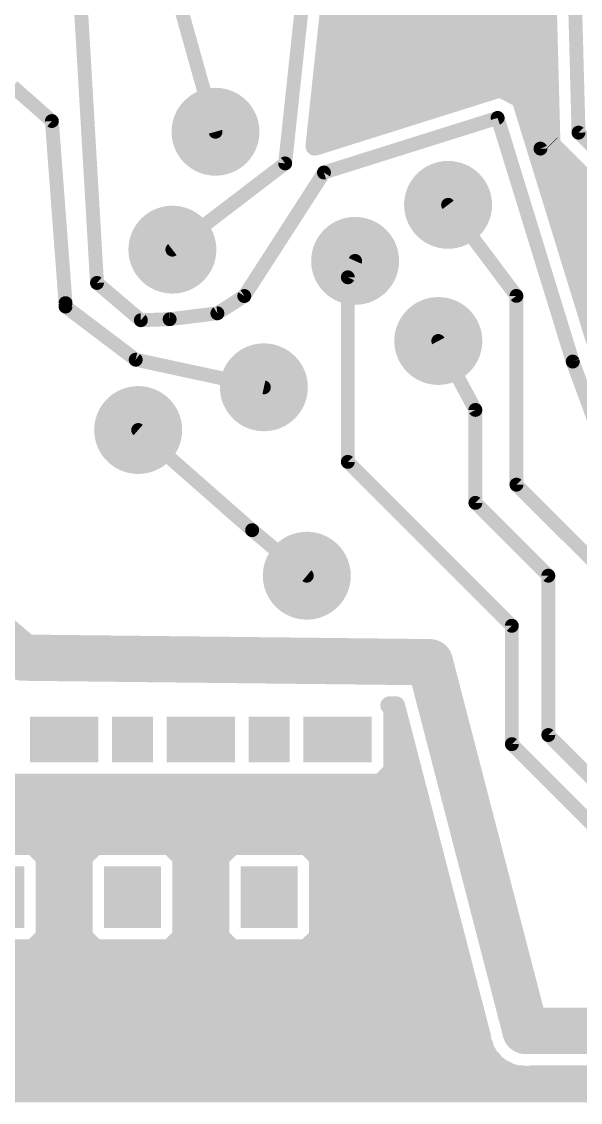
# Model space of a CAD drawing. Extents: x -40.6 to 40.6, y -25.6 to 25.6.
# Drawn here: x -20.96 to -8.7, y -25.57 to -1.83 of the extents above; entities that cross this region are included whole.
import ezdxf

# ---------------------------------------------------------------- set-up
doc = ezdxf.new("R2010")
doc.units = 0
doc.layers.add('1', color=22, linetype='CONTINUOUS')
doc.layers.add('18', color=82, linetype='CONTINUOUS')

# ---------------------------------------------------------------- blocks, each defined once
blk = doc.blocks.new('RECT')
blk.add_solid([(-0.5, -0.5), (0.5, -0.5), (-0.5, 0.5), (0.5, 0.5)])
blk = doc.blocks.new('ROUNDV')
at = {"const_width": 0.5}
blk.add_lwpolyline([(0, -0.25, 1), (0, 0.25, 1), (0, -0.25)], format="xyb", dxfattribs=at)

msp = doc.modelspace()

# ---------------------------------------------------------------- linework, layer by layer
at = {"layer": '1'}
for points, const_width in [([(-8.7376, -4.2672), (-9.0376, 7.0946)], 0.3048), ([(-15.1748, -4.9434), (-14.3716, 2.5972)], 0.3048), ([(-9.5254, 2.6264), (-9.3432, -4.2752)], 0.4064), ([(-14.5258, -4.5676), (-13.847, 1.805)], 0.4064), ([(-19.7564, 0.1762), (-19.304, -7.5692)], 0.3048), ([(-9.5504, -0.127), (-9.5726, -4.6182)], 0.3048), ([(-16.7038, -4.2482), (-17.78, -0.4064)], 0.3048), ([(-14.2124, -1.6256), (-9.4132, -1.6256)], 0.4064), ([(-14.2557, -2.032), (-9.4024, -2.032)], 0.4064), ([(-14.299, -2.4384), (-9.3917, -2.4384)], 0.4064), ([(-14.3422, -2.8448), (-9.381, -2.8448)], 0.4064), ([(-14.3855, -3.2512), (-9.3702, -3.2512)], 0.4064), ([(-20.2946, -4.0132), (-21.1534, -3.2544)], 0.3048), ([(-10.9314, -3.4406), (-14.4793, -4.5576)], 0.4064), ([(-10.9303, -3.4386), (-10.9314, -3.4406)], 0.4064), ([(-10.6924, -3.3654), (-10.9303, -3.4386)], 0.4064), ([(-10.455, -3.2906), (-10.6924, -3.3654)], 0.4064), ([(-10.453, -3.2917), (-10.455, -3.2906)], 0.4064), ([(-10.4508, -3.291), (-10.453, -3.2917)], 0.4064), ([(-10.2308, -3.4074), (-10.4508, -3.291)], 0.4064), ([(-10.0101, -3.5225), (-10.2308, -3.4074)], 0.4064), ([(-10.0094, -3.5246), (-10.0101, -3.5225)], 0.4064), ([(-10.0074, -3.5257), (-10.0094, -3.5246)], 0.4064), ([(-9.9342, -3.7635), (-10.0074, -3.5257)], 0.4064), ([(-14.4288, -3.6576), (-11.6206, -3.6576)], 0.4064), ([(-9.9668, -3.6576), (-9.3595, -3.6576)], 0.4064), ([(-9.8594, -4.001), (-9.9342, -3.7635)], 0.4064), ([(-14.324, -5.1436), (-10.5124, -3.9436)], 0.3048), ([(-10.5124, -3.9436), (-8.8646, -9.2964)], 0.3048), ([(-9.8605, -4.003), (-9.8594, -4.001)], 0.4064), ([(-20.2946, -4.0132), (-19.9946, -8.0122)], 0.3048), ([(-14.4721, -4.064), (-12.9115, -4.064)], 0.4064), ([(-8.2904, -9.1032), (-9.8605, -4.003)], 0.4064), ([(-9.8417, -4.064), (-9.3488, -4.064)], 0.4064), ([(-14.5154, -4.4704), (-14.2024, -4.4704)], 0.4064), ([(-9.7166, -4.4704), (-9.3432, -4.4704)], 0.4064), ([(-9.3432, -4.2752), (-9.3432, -4.518)], 0.4064), ([(-6.6294, -6.3754), (-8.7376, -4.2672)], 0.3048), ([(-14.4793, -4.5576), (-14.5258, -4.5676)], 0.4064), ([(-7.0866, -10.5156), (-9.5726, -4.6182)], 0.3048), ([(-9.3432, -4.518), (-9.3366, -4.5246)], 0.4064), ([(-9.3366, -4.5246), (-9.3364, -4.5339)], 0.4064), ([(-9.3364, -4.5339), (-9.1602, -4.7011)], 0.4064), ([(-9.1602, -4.7011), (-6.8802, -6.981)], 0.4064), ([(-9.5915, -4.8768), (-8.9844, -4.8768)], 0.4064), ([(-17.6498, -6.8374), (-15.1748, -4.9434)], 0.3048), ([(-16.0718, -7.8566), (-14.324, -5.1436)], 0.3048), ([(-9.4664, -5.2832), (-8.578, -5.2832)], 0.4064), ([(-9.3413, -5.6896), (-8.1716, -5.6896)], 0.4064), ([(-10.1, -7.8532), (-11.5998, -5.8534)], 0.3048), ([(-9.2162, -6.096), (-7.7652, -6.096)], 0.4064), ([(-9.0911, -6.5024), (-7.3588, -6.5024)], 0.4064), ([(-8.966, -6.9088), (-6.9524, -6.9088)], 0.4064), ([(-13.8, -7.4454), (-13.6398, -7.0852)], 0.3048), ([(-8.8408, -7.3152), (-6.4961, -7.3152)], 0.4064), ([(-13.8, -11.5), (-13.8, -7.4454)], 0.3048), ([(-19.304, -7.5692), (-18.342, -8.3884)], 0.3048), ([(-8.7157, -7.7216), (-6.6932, -7.7216)], 0.4064), ([(-16.6624, -8.236), (-16.0718, -7.8566)], 0.3048), ([(-10.1, -12), (-10.1, -7.8532)], 0.3048), ([(-19.9946, -8.0122), (-19.9946, -8.0884)], 0.3048), ([(-19.9946, -8.0884), (-18.4548, -9.2552)], 0.3048), ([(-8.5906, -8.128), (-6.6932, -8.128)], 0.4064), ([(-18.342, -8.3884), (-17.7102, -8.3662)], 0.3048), ([(-17.7102, -8.3662), (-16.6624, -8.236)], 0.3048), ([(-11, -10.3584), (-11.8142, -8.8442)], 0.3048), ([(-18.4548, -9.2552), (-15.6418, -9.8616)], 0.3048), ([(-7.62, -12.7), (-8.8646, -9.2964)], 0.3048), ([(-11, -12.4), (-11, -10.3584)], 0.3048), ([(-15.9, -13), (-18.4, -10.8)], 0.3048), ([(-10.2, -15.1), (-13.8, -11.5)], 0.3048), ([(-8.3, -13.8), (-10.1, -12)], 0.3048), ([(-9.4, -14), (-11, -12.4)], 0.3048), ([(-14.7, -14), (-15.9, -13)], 0.3048), ([(-20.928, -15.8), (-22.5458, -14.4178)], 1.016), ([(-9.4, -17.5), (-9.4, -14)], 0.3048), ([(-10.2, -17.7), (-10.2, -15.1)], 0.3048), ([(-12, -15.9), (-20.928, -15.8)], 1.016), ([(-9.9, -24), (-12, -15.9)], 1.016), ([(-12.821, -16.9123), (-12.8819, -16.8514)], 0.4064), ([(-12.8819, -16.8514), (-12.7459, -16.8529)], 0.4064), ([(-12.821, -18.2877), (-12.821, -16.9123)], 0.4064), ([(-12.7459, -16.8529), (-10.8612, -24.1226)], 0.4064), ([(-12.821, -17.0688), (-12.69, -17.0688)], 0.4064), ([(-12.821, -17.4752), (-12.5846, -17.4752)], 0.4064), ([(-5.9, -22), (-10.2, -17.7)], 0.3048), ([(-5.4, -21.5), (-9.4, -17.5)], 0.3048), ([(-12.821, -17.8816), (-12.4792, -17.8816)], 0.4064), ([(-13.0865, -18.5532), (-12.821, -18.2877)], 0.4064), ([(-12.8213, -18.288), (-12.3739, -18.288)], 0.4064), ([(-33.5066, -18.6944), (-12.2685, -18.6944)], 0.4064), ([(-22.1619, -18.5532), (-13.0865, -18.5532)], 0.4064), ([(-33.5066, -19.1008), (-12.1631, -19.1008)], 0.4064), ([(-28.9237, -19.5072), (-12.0578, -19.5072)], 0.4064), ([(-28.5863, -19.9136), (-11.9524, -19.9136)], 0.4064), ([(-20.7115, -19.9318), (-22.3369, -19.9318)], 0.4064), ([(-20.446, -20.1973), (-20.7115, -19.9318)], 0.4064), ([(-19.3369, -19.9318), (-19.6024, -20.1973)], 0.4064), ([(-17.7115, -19.9318), (-19.3369, -19.9318)], 0.4064), ([(-17.446, -20.1973), (-17.7115, -19.9318)], 0.4064), ([(-16.3369, -19.9318), (-16.6024, -20.1973)], 0.4064), ([(-14.7115, -19.9318), (-16.3369, -19.9318)], 0.4064), ([(-14.446, -20.1973), (-14.7115, -19.9318)], 0.4064), ([(-20.446, -21.9227), (-20.446, -20.1973)], 0.4064), ([(-20.446, -20.32), (-19.6024, -20.32)], 0.4064), ([(-19.6024, -20.1973), (-19.6024, -21.9227)], 0.4064), ([(-17.446, -21.9227), (-17.446, -20.1973)], 0.4064), ([(-17.446, -20.32), (-16.6024, -20.32)], 0.4064), ([(-16.6024, -20.1973), (-16.6024, -21.9227)], 0.4064), ([(-14.446, -21.9227), (-14.446, -20.1973)], 0.4064), ([(-14.446, -20.32), (-11.8471, -20.32)], 0.4064), ([(-20.446, -20.7264), (-19.6024, -20.7264)], 0.4064), ([(-17.446, -20.7264), (-16.6024, -20.7264)], 0.4064), ([(-14.446, -20.7264), (-11.7417, -20.7264)], 0.4064), ([(-20.446, -21.1328), (-19.6024, -21.1328)], 0.4064), ([(-17.446, -21.1328), (-16.6024, -21.1328)], 0.4064), ([(-14.446, -21.1328), (-11.6363, -21.1328)], 0.4064), ([(-20.446, -21.5392), (-19.6024, -21.5392)], 0.4064), ([(-17.446, -21.5392), (-16.6024, -21.5392)], 0.4064), ([(-14.446, -21.5392), (-11.531, -21.5392)], 0.4064), ([(-20.7115, -22.1882), (-20.446, -21.9227)], 0.4064), ([(-20.4689, -21.9456), (-19.5795, -21.9456)], 0.4064), ([(-19.6024, -21.9227), (-19.3369, -22.1882)], 0.4064), ([(-17.7115, -22.1882), (-17.446, -21.9227)], 0.4064), ([(-17.4689, -21.9456), (-16.5795, -21.9456)], 0.4064), ([(-16.6024, -21.9227), (-16.3369, -22.1882)], 0.4064), ([(-14.7115, -22.1882), (-14.446, -21.9227)], 0.4064), ([(-14.4689, -21.9456), (-11.4256, -21.9456)], 0.4064), ([(-22.3369, -22.1882), (-20.7115, -22.1882)], 0.4064), ([(-19.3369, -22.1882), (-17.7115, -22.1882)], 0.4064), ([(-16.3369, -22.1882), (-14.7115, -22.1882)], 0.4064), ([(-29.7591, -22.352), (-11.3202, -22.352)], 0.4064), ([(-29.6303, -22.7584), (-11.2149, -22.7584)], 0.4064), ([(-29.6464, -23.1648), (-11.1095, -23.1648)], 0.4064), ([(-29.8177, -23.5712), (-11.0041, -23.5712)], 0.4064), ([(7.5, -24), (-9.9, -24)], 1.016), ([(-30.272, -23.9776), (-10.8988, -23.9776)], 0.4064), ([(-10.8612, -24.1226), (-10.8612, -24.1912)], 0.4064), ([(-39.4788, -24.384), (-10.7934, -24.384)], 0.4064), ([(-10.8612, -24.1912), (-10.8136, -24.306)], 0.4064), ([(-10.8136, -24.306), (-10.7825, -24.4263)], 0.4064), ([(-10.7825, -24.4263), (-10.7411, -24.4811)], 0.4064), ([(-10.7411, -24.4811), (-10.7149, -24.5445)], 0.4064), ([(-10.7149, -24.5445), (-10.627, -24.6323)], 0.4064), ([(-10.627, -24.6323), (-10.5521, -24.7316)], 0.4064), ([(-39.126, -24.7904), (-10.4689, -24.7904)], 0.4064), ([(-10.5521, -24.7316), (-10.493, -24.7663)], 0.4064), ([(-10.493, -24.7663), (-10.4445, -24.8149)], 0.4064), ([(-10.4445, -24.8149), (-10.3297, -24.8624)], 0.4064), ([(-10.3297, -24.8624), (-10.2226, -24.9254)], 0.4064), ([(-10.2226, -24.9254), (-10.1546, -24.9349)], 0.4064), ([(-10.1546, -24.9349), (-10.0912, -24.9612)], 0.4064), ([(-10.0912, -24.9612), (-9.9669, -24.9612)], 0.4064), ([(-9.9669, -24.9612), (-9.8438, -24.9784)], 0.4064), ([(-9.8438, -24.9784), (-9.7774, -24.9612)], 0.4064), ([(-9.7774, -24.9612), (7.4849, -24.9612)], 0.4064), ([(-38.8985, -25.1968), (38.9094, -25.1968)], 0.4064), ([(38.5318, -25.3659), (-38.3311, -25.3659)], 0.4064)]:
    msp.add_lwpolyline(points, dxfattribs=dict(at, const_width=const_width))
for points, const_width in [([(-14.2124, -1.524, 1), (-14.2124, -1.7272)], 0.2032), ([(-9.4132, -1.7272, 1), (-9.4132, -1.524)], 0.2032), ([(-14.2557, -1.9304, 1), (-14.2557, -2.1336)], 0.2032), ([(-9.4024, -2.1336, 1), (-9.4024, -1.9304)], 0.2032), ([(-14.299, -2.3368, 1), (-14.299, -2.54)], 0.2032), ([(-9.3917, -2.54, 1), (-9.3917, -2.3368)], 0.2032), ([(-14.3422, -2.7432, 1), (-14.3422, -2.9464)], 0.2032), ([(-9.381, -2.9464, 1), (-9.381, -2.7432)], 0.2032), ([(-14.3855, -3.1496, 1), (-14.3855, -3.3528)], 0.2032), ([(-9.3702, -3.3528, 1), (-9.3702, -3.1496)], 0.2032), ([(-11.0212, -3.3931, 1), (-10.8416, -3.4881)], 0.2032), ([(-10.9602, -3.3415, 1), (-10.9004, -3.5357)], 0.2032), ([(-10.8405, -3.4861, 1), (-11.0201, -3.3911)], 0.2032), ([(-10.9009, -3.5375, 1), (-10.9619, -3.3437)], 0.2032), ([(-10.7229, -3.2684, 1), (-10.6619, -3.4623)], 0.2032), ([(-10.6625, -3.4625, 1), (-10.7223, -3.2683)], 0.2032), ([(-10.408, -3.2005, 1), (-10.502, -3.3807)], 0.2032), ([(-10.4829, -3.1946, 1), (-10.4231, -3.3888)], 0.2032), ([(-10.4033, -3.2012, 1), (-10.4984, -3.3808)], 0.2032), ([(-10.5, -3.3817, 1), (-10.406, -3.2016)], 0.2032), ([(-10.4245, -3.3875, 1), (-10.4855, -3.1937)], 0.2032), ([(-10.4209, -3.3881, 1), (-10.4808, -3.1939)], 0.2032), ([(-10.1839, -3.3173, 1), (-10.2778, -3.4975)], 0.2032), ([(-10.2783, -3.4972, 1), (-10.1833, -3.3176)], 0.2032), ([(-9.9132, -3.492, 1), (-10.107, -3.5529)], 0.2032), ([(-9.9619, -3.4348, 1), (-10.0569, -3.6145)], 0.2032), ([(-9.9103, -3.4958, 1), (-10.1045, -3.5556)], 0.2032), ([(-14.4288, -3.556, 1), (-14.4288, -3.7592)], 0.2032), ([(-11.6206, -3.7592, 1), (-11.6206, -3.556)], 0.2032), ([(-10.1063, -3.5551, 1), (-9.9125, -3.4941)], 0.2032), ([(-9.9668, -3.556, 1), (-9.9668, -3.7592)], 0.2032), ([(-10.057, -3.6126, 1), (-9.9631, -3.4324)], 0.2032), ([(-10.0549, -3.6155, 1), (-9.96, -3.4358)], 0.2032), ([(-9.8373, -3.733, 1), (-10.0311, -3.794)], 0.2032), ([(-9.3595, -3.7592, 1), (-9.3595, -3.556)], 0.2032), ([(-10.4396, -3.9212, 1), (-10.5852, -3.966)], 0.1524), ([(-10.4895, -4.0163, 1), (-10.5353, -3.8709)], 0.1524), ([(-10.0313, -3.7934, 1), (-9.8371, -3.7336)], 0.2032), ([(-9.7693, -4.048, 1), (-9.9495, -3.954)], 0.2032), ([(-20.2186, -4.0075, 1), (-20.3706, -4.0189)], 0.1524), ([(-20.3451, -4.0703, 1), (-20.2441, -3.9561)], 0.1524), ([(-14.4721, -3.9624, 1), (-14.4721, -4.1656)], 0.2032), ([(-12.9115, -4.1656, 1), (-12.9115, -3.9624)], 0.2032), ([(-9.7634, -3.9731, 1), (-9.9576, -4.0329)], 0.2032), ([(-9.9505, -3.956, 1), (-9.7704, -4.05)], 0.2032), ([(-9.9563, -4.0315, 1), (-9.7625, -3.9705)], 0.2032), ([(-9.8417, -3.9624, 1), (-9.8417, -4.1656)], 0.2032), ([(-9.3488, -4.1656, 1), (-9.3488, -3.9624)], 0.2032), ([(-16.7772, -4.2688, 1), (-16.6304, -4.2276)], 0.1524), ([(-14.5154, -4.3688, 1), (-14.5154, -4.572)], 0.2032), ([(-14.2024, -4.572, 1), (-14.2024, -4.3688)], 0.2032), ([(-9.7166, -4.3688, 1), (-9.7166, -4.572)], 0.2032), ([(-9.2416, -4.2752, 1), (-9.4448, -4.2752)], 0.2032), ([(-9.4448, -4.2779, 1), (-9.2416, -4.2725)], 0.2032), ([(-9.3432, -4.572, 1), (-9.3432, -4.3688)], 0.2032), ([(-8.6837, -4.2133, 1), (-8.7915, -4.3211)], 0.1524), ([(-8.8138, -4.2692, 1), (-8.6614, -4.2652)], 0.1524), ([(-14.6268, -4.5569, 1), (-14.4247, -4.5784)], 0.2032), ([(-14.5472, -4.4683, 1), (-14.5043, -4.6669)], 0.2032), ([(-14.5098, -4.4607, 1), (-14.4488, -4.6545)], 0.2032), ([(-14.4578, -4.6569, 1), (-14.5008, -4.4583)], 0.2032), ([(-9.5024, -4.5886, 1), (-9.6428, -4.6478)], 0.1524), ([(-9.2714, -4.4462, 1), (-9.415, -4.5899)], 0.2032), ([(-9.4448, -4.518, 1), (-9.2416, -4.518)], 0.2032), ([(-9.235, -4.5219, 1), (-9.4382, -4.5273)], 0.2032), ([(-9.2664, -4.4602, 1), (-9.4063, -4.6077)], 0.2032), ([(-9.4379, -4.5366, 1), (-9.2348, -4.5313)], 0.2032), ([(-9.4085, -4.5965, 1), (-9.2648, -4.4528)], 0.2032), ([(-9.0883, -4.6292, 1), (-9.232, -4.7729)], 0.2032), ([(-9.5915, -4.7752, 1), (-9.5915, -4.9784)], 0.2032), ([(-9.6488, -4.6178, 1), (-9.4964, -4.6186)], 0.1524), ([(-9.2301, -4.7748, 1), (-9.0902, -4.6274)], 0.2032), ([(-8.9844, -4.9784, 1), (-8.9844, -4.7752)], 0.2032), ([(-15.2506, -4.9353, 1), (-15.099, -4.9515)], 0.1524), ([(-15.1285, -5.0039, 1), (-15.2211, -4.8829)], 0.1524), ([(-14.3469, -5.0709, 1), (-14.3011, -5.2163)], 0.1524), ([(-14.2599, -5.1849, 1), (-14.3881, -5.1023)], 0.1524), ([(-9.4664, -5.1816, 1), (-9.4664, -5.3848)], 0.2032), ([(-9.3413, -5.588, 1), (-9.3413, -5.7912)], 0.2032), ([(-11.5388, -5.8077, 1), (-11.6608, -5.8991)], 0.1524), ([(-9.2162, -5.9944, 1), (-9.2162, -6.1976)], 0.2032), ([(-9.0911, -6.4008, 1), (-9.0911, -6.604)], 0.2032), ([(-17.6961, -6.7769, 1), (-17.6035, -6.8979)], 0.1524), ([(-8.966, -6.8072, 1), (-8.966, -7.0104)], 0.2032), ([(-13.5702, -7.1162, 1), (-13.7094, -7.0542)], 0.1524), ([(-8.8408, -7.2136, 1), (-8.8408, -7.4168)], 0.2032), ([(-13.7238, -7.4454, 1), (-13.8762, -7.4454)], 0.1524), ([(-13.8696, -7.4144, 1), (-13.7304, -7.4764)], 0.1524), ([(-19.2546, -7.5112, 1), (-19.3534, -7.6272)], 0.1524), ([(-19.3801, -7.5736, 1), (-19.2279, -7.5648)], 0.1524), ([(-8.7157, -7.62, 1), (-8.7157, -7.8232)], 0.2032), ([(-16.1359, -7.8153, 1), (-16.0077, -7.8979)], 0.1524), ([(-16.0306, -7.9207, 1), (-16.113, -7.7925)], 0.1524), ([(-10.0238, -7.8532, 1), (-10.1762, -7.8532)], 0.1524), ([(-10.161, -7.8989, 1), (-10.039, -7.8075)], 0.1524), ([(-19.9184, -8.0122, 1), (-20.0708, -8.0122)], 0.1524), ([(-19.9486, -8.0277, 1), (-20.0406, -8.1491)], 0.1524), ([(-20.0708, -8.0884, 1), (-19.9184, -8.0884)], 0.1524), ([(-20.0706, -8.0179, 1), (-19.9186, -8.0065)], 0.1524), ([(-8.5906, -8.0264, 1), (-8.5906, -8.2296)], 0.2032), ([(-18.3447, -8.3122, 1), (-18.3393, -8.4646)], 0.1524), ([(-18.3914, -8.4464, 1), (-18.2926, -8.3304)], 0.1524), ([(-17.7196, -8.2906, 1), (-17.7008, -8.4418)], 0.1524), ([(-17.7075, -8.4424, 1), (-17.7129, -8.29)], 0.1524), ([(-16.7036, -8.1719, 1), (-16.6212, -8.3001)], 0.1524), ([(-16.653, -8.3116, 1), (-16.6718, -8.1604)], 0.1524), ([(-11.7471, -8.8081, 1), (-11.8813, -8.8803)], 0.1524), ([(-18.4387, -9.1807, 1), (-18.4709, -9.3297)], 0.1524), ([(-18.5008, -9.3159, 1), (-18.4088, -9.1945)], 0.1524), ([(-8.793, -9.2702, 1), (-8.9362, -9.3226)], 0.1524), ([(-8.9374, -9.3188, 1), (-8.7918, -9.274)], 0.1524), ([(-15.6579, -9.9361, 1), (-15.6257, -9.7871)], 0.1524), ([(-10.9238, -10.3584, 1), (-11.0762, -10.3584)], 0.1524), ([(-11.0671, -10.3945, 1), (-10.9329, -10.3223)], 0.1524), ([(-18.3497, -10.7428, 1), (-18.4503, -10.8572)], 0.1524), ([(-13.7461, -11.4461, 1), (-13.8539, -11.5539)], 0.1524), ([(-13.8762, -11.5, 1), (-13.7238, -11.5)], 0.1524), ([(-10.0461, -11.9461, 1), (-10.1539, -12.0539)], 0.1524), ([(-10.1762, -12, 1), (-10.0238, -12)], 0.1524), ([(-10.9461, -12.3461, 1), (-11.0539, -12.4539)], 0.1524), ([(-11.0762, -12.4, 1), (-10.9238, -12.4)], 0.1524), ([(-15.8512, -12.9415, 1), (-15.9488, -13.0585)], 0.1524), ([(-15.9503, -13.0572, 1), (-15.8497, -12.9428)], 0.1524), ([(-14.7488, -14.0585, 1), (-14.6512, -13.9415)], 0.1524), ([(-9.3238, -14, 1), (-9.4762, -14)], 0.1524), ([(-9.4539, -14.0539, 1), (-9.3461, -13.9461)], 0.1524), ([(-10.1238, -15.1, 1), (-10.2762, -15.1)], 0.1524), ([(-10.2539, -15.1539, 1), (-10.1461, -15.0461)], 0.1524), ([(-20.9252, -15.546, 1), (-20.9308, -16.054)], 0.508), ([(-21.093, -15.9931, 1), (-20.763, -15.6069)], 0.508), ([(-11.7541, -15.8363, 1), (-12.2459, -15.9637)], 0.508), ([(-12.0028, -16.154, 1), (-11.9972, -15.646)], 0.508), ([(-12.8101, -16.7795, 1), (-12.9537, -16.9232)], 0.2032), ([(-12.8808, -16.7498, 1), (-12.883, -16.953)], 0.2032), ([(-12.7194, -16.9123, 1), (-12.9226, -16.9123)], 0.2032), ([(-12.8928, -16.9841, 1), (-12.7492, -16.8404)], 0.2032), ([(-12.6476, -16.8274, 1), (-12.8443, -16.8784)], 0.2032), ([(-12.7471, -16.9545, 1), (-12.7448, -16.7513)], 0.2032), ([(-12.821, -16.9672, 1), (-12.821, -17.1704)], 0.2032), ([(-12.69, -17.1704, 1), (-12.69, -16.9672)], 0.2032), ([(-12.821, -17.3736, 1), (-12.821, -17.5768)], 0.2032), ([(-12.5846, -17.5768, 1), (-12.5846, -17.3736)], 0.2032), ([(-10.1461, -17.6461, 1), (-10.2539, -17.7539)], 0.1524), ([(-9.3461, -17.4461, 1), (-9.4539, -17.5539)], 0.1524), ([(-9.4762, -17.5, 1), (-9.3238, -17.5)], 0.1524), ([(-12.821, -17.78, 1), (-12.821, -17.9832)], 0.2032), ([(-12.4792, -17.9832, 1), (-12.4792, -17.78)], 0.2032), ([(-10.2762, -17.7, 1), (-10.1238, -17.7)], 0.1524), ([(-12.8213, -18.1864, 1), (-12.8213, -18.3896)], 0.2032), ([(-12.9226, -18.2877, 1), (-12.7194, -18.2877)], 0.2032), ([(-12.7492, -18.3596, 1), (-12.8928, -18.2159)], 0.2032), ([(-12.3739, -18.3896, 1), (-12.3739, -18.1864)], 0.2032), ([(-13.1583, -18.4814, 1), (-13.0146, -18.625)], 0.2032), ([(-13.0865, -18.6548, 1), (-13.0865, -18.4516)], 0.2032), ([(-12.2685, -18.796, 1), (-12.2685, -18.5928)], 0.2032), ([(-12.1631, -19.2024, 1), (-12.1631, -18.9992)], 0.2032), ([(-12.0578, -19.6088, 1), (-12.0578, -19.4056)], 0.2032), ([(-20.6396, -19.86, 1), (-20.7833, -20.0036)], 0.2032), ([(-20.7115, -20.0334, 1), (-20.7115, -19.8302)], 0.2032), ([(-19.3369, -19.8302, 1), (-19.3369, -20.0334)], 0.2032), ([(-19.2651, -20.0036, 1), (-19.4088, -19.86)], 0.2032), ([(-17.6396, -19.86, 1), (-17.7833, -20.0036)], 0.2032), ([(-17.7115, -20.0334, 1), (-17.7115, -19.8302)], 0.2032), ([(-16.3369, -19.8302, 1), (-16.3369, -20.0334)], 0.2032), ([(-16.2651, -20.0036, 1), (-16.4088, -19.86)], 0.2032), ([(-14.6396, -19.86, 1), (-14.7833, -20.0036)], 0.2032), ([(-14.7115, -20.0334, 1), (-14.7115, -19.8302)], 0.2032), ([(-11.9524, -20.0152, 1), (-11.9524, -19.812)], 0.2032), ([(-20.3444, -20.1973, 1), (-20.5476, -20.1973)], 0.2032), ([(-20.446, -20.2184, 1), (-20.446, -20.4216)], 0.2032), ([(-20.5178, -20.2691, 1), (-20.3742, -20.1254)], 0.2032), ([(-19.5008, -20.1973, 1), (-19.704, -20.1973)], 0.2032), ([(-19.6742, -20.1254, 1), (-19.5306, -20.2691)], 0.2032), ([(-19.6024, -20.4216, 1), (-19.6024, -20.2184)], 0.2032), ([(-17.3444, -20.1973, 1), (-17.5476, -20.1973)], 0.2032), ([(-17.446, -20.2184, 1), (-17.446, -20.4216)], 0.2032), ([(-17.5178, -20.2691, 1), (-17.3742, -20.1254)], 0.2032), ([(-16.5008, -20.1973, 1), (-16.704, -20.1973)], 0.2032), ([(-16.6742, -20.1254, 1), (-16.5306, -20.2691)], 0.2032), ([(-16.6024, -20.4216, 1), (-16.6024, -20.2184)], 0.2032), ([(-14.3444, -20.1973, 1), (-14.5476, -20.1973)], 0.2032), ([(-14.446, -20.2184, 1), (-14.446, -20.4216)], 0.2032), ([(-14.5178, -20.2691, 1), (-14.3742, -20.1254)], 0.2032), ([(-11.8471, -20.4216, 1), (-11.8471, -20.2184)], 0.2032), ([(-20.446, -20.6248, 1), (-20.446, -20.828)], 0.2032), ([(-19.6024, -20.828, 1), (-19.6024, -20.6248)], 0.2032), ([(-17.446, -20.6248, 1), (-17.446, -20.828)], 0.2032), ([(-16.6024, -20.828, 1), (-16.6024, -20.6248)], 0.2032), ([(-14.446, -20.6248, 1), (-14.446, -20.828)], 0.2032), ([(-11.7417, -20.828, 1), (-11.7417, -20.6248)], 0.2032), ([(-20.446, -21.0312, 1), (-20.446, -21.2344)], 0.2032), ([(-19.6024, -21.2344, 1), (-19.6024, -21.0312)], 0.2032), ([(-17.446, -21.0312, 1), (-17.446, -21.2344)], 0.2032), ([(-16.6024, -21.2344, 1), (-16.6024, -21.0312)], 0.2032), ([(-14.446, -21.0312, 1), (-14.446, -21.2344)], 0.2032), ([(-11.6363, -21.2344, 1), (-11.6363, -21.0312)], 0.2032), ([(-20.446, -21.4376, 1), (-20.446, -21.6408)], 0.2032), ([(-19.6024, -21.6408, 1), (-19.6024, -21.4376)], 0.2032), ([(-17.446, -21.4376, 1), (-17.446, -21.6408)], 0.2032), ([(-16.6024, -21.6408, 1), (-16.6024, -21.4376)], 0.2032), ([(-14.446, -21.4376, 1), (-14.446, -21.6408)], 0.2032), ([(-11.531, -21.6408, 1), (-11.531, -21.4376)], 0.2032), ([(-20.4689, -21.844, 1), (-20.4689, -22.0472)], 0.2032), ([(-20.5476, -21.9227, 1), (-20.3444, -21.9227)], 0.2032), ([(-20.3742, -21.9946, 1), (-20.5178, -21.8509)], 0.2032), ([(-19.5306, -21.8509, 1), (-19.6742, -21.9946)], 0.2032), ([(-19.704, -21.9227, 1), (-19.5008, -21.9227)], 0.2032), ([(-19.5795, -22.0472, 1), (-19.5795, -21.844)], 0.2032), ([(-17.4689, -21.844, 1), (-17.4689, -22.0472)], 0.2032), ([(-17.5476, -21.9227, 1), (-17.3444, -21.9227)], 0.2032), ([(-17.3742, -21.9946, 1), (-17.5178, -21.8509)], 0.2032), ([(-16.5306, -21.8509, 1), (-16.6742, -21.9946)], 0.2032), ([(-16.704, -21.9227, 1), (-16.5008, -21.9227)], 0.2032), ([(-16.5795, -22.0472, 1), (-16.5795, -21.844)], 0.2032), ([(-14.4689, -21.844, 1), (-14.4689, -22.0472)], 0.2032), ([(-14.5476, -21.9227, 1), (-14.3444, -21.9227)], 0.2032), ([(-14.3742, -21.9946, 1), (-14.5178, -21.8509)], 0.2032), ([(-11.4256, -22.0472, 1), (-11.4256, -21.844)], 0.2032), ([(-20.7833, -22.1164, 1), (-20.6396, -22.26)], 0.2032), ([(-20.7115, -22.2898, 1), (-20.7115, -22.0866)], 0.2032), ([(-19.3369, -22.0866, 1), (-19.3369, -22.2898)], 0.2032), ([(-19.4088, -22.26, 1), (-19.2651, -22.1164)], 0.2032), ([(-17.7833, -22.1164, 1), (-17.6396, -22.26)], 0.2032), ([(-17.7115, -22.2898, 1), (-17.7115, -22.0866)], 0.2032), ([(-16.3369, -22.0866, 1), (-16.3369, -22.2898)], 0.2032), ([(-16.4088, -22.26, 1), (-16.2651, -22.1164)], 0.2032), ([(-14.7833, -22.1164, 1), (-14.6396, -22.26)], 0.2032), ([(-14.7115, -22.2898, 1), (-14.7115, -22.0866)], 0.2032), ([(-11.3202, -22.4536, 1), (-11.3202, -22.2504)], 0.2032), ([(-11.2149, -22.86, 1), (-11.2149, -22.6568)], 0.2032), ([(-11.1095, -23.2664, 1), (-11.1095, -23.0632)], 0.2032), ([(-11.0041, -23.6728, 1), (-11.0041, -23.4696)], 0.2032), ([(-9.9, -23.746, 1), (-9.9, -24.254)], 0.508), ([(-10.1459, -24.0637, 1), (-9.6541, -23.9363)], 0.508), ([(-10.7596, -24.1226, 1), (-10.9628, -24.1226)], 0.2032), ([(-10.8988, -24.0792, 1), (-10.8988, -23.876)], 0.2032), ([(-10.7673, -24.1523, 1), (-10.9551, -24.2301)], 0.2032), ([(-10.9628, -24.1912, 1), (-10.7596, -24.1912)], 0.2032), ([(-10.9595, -24.1481, 1), (-10.7628, -24.0971)], 0.2032), ([(-10.7153, -24.2805, 1), (-10.912, -24.3315)], 0.2032), ([(-10.9075, -24.3449, 1), (-10.7198, -24.2671)], 0.2032), ([(-10.7934, -24.4856, 1), (-10.7934, -24.2824)], 0.2032), ([(-10.7014, -24.3651, 1), (-10.8636, -24.4875)], 0.2032), ([(-10.8808, -24.4518, 1), (-10.6841, -24.4008)], 0.2032), ([(-10.6473, -24.4422, 1), (-10.835, -24.52)], 0.2032), ([(-10.8222, -24.5423, 1), (-10.66, -24.4199)], 0.2032), ([(-10.643, -24.4726, 1), (-10.7867, -24.6163)], 0.2032), ([(-10.8087, -24.5834, 1), (-10.621, -24.5056)], 0.2032), ([(-10.5459, -24.5711, 1), (-10.7081, -24.6935)], 0.2032), ([(-10.6988, -24.7042, 1), (-10.5552, -24.5605)], 0.2032), ([(-10.5006, -24.644, 1), (-10.6037, -24.8191)], 0.2032), ([(-10.6332, -24.7927, 1), (-10.471, -24.6704)], 0.2032), ([(-10.4211, -24.6945, 1), (-10.5648, -24.8382)], 0.2032), ([(-10.4056, -24.721, 1), (-10.4834, -24.9087)], 0.2032), ([(-10.5445, -24.8539, 1), (-10.4415, -24.6788)], 0.2032), ([(-10.5163, -24.8867, 1), (-10.3726, -24.743)], 0.2032), ([(-10.4689, -24.892, 1), (-10.4689, -24.6888)], 0.2032), ([(-10.2782, -24.7748, 1), (-10.3812, -24.95)], 0.2032), ([(-10.3685, -24.9563, 1), (-10.2908, -24.7685)], 0.2032), ([(-10.2085, -24.8248, 1), (-10.2366, -25.026)], 0.2032), ([(-10.2741, -25.013, 1), (-10.171, -24.8379)], 0.2032), ([(-10.1157, -24.8411, 1), (-10.1935, -25.0288)], 0.2032), ([(-10.0912, -24.8596, 1), (-10.0912, -25.0628)], 0.2032), ([(-10.1687, -25.0356, 1), (-10.1405, -24.8343)], 0.2032), ([(-10.1301, -25.0551, 1), (-10.0523, -24.8673)], 0.2032), ([(-9.9528, -24.8606, 1), (-9.981, -25.0618)], 0.2032), ([(-9.9669, -25.0628, 1), (-9.9669, -24.8596)], 0.2032), ([(-9.8693, -24.8801, 1), (-9.8183, -25.0768)], 0.2032), ([(-9.7774, -24.8596, 1), (-9.7774, -25.0628)], 0.2032), ([(-9.8579, -25.079, 1), (-9.8298, -24.8778)], 0.2032), ([(-9.7519, -25.0595, 1), (-9.8029, -24.8628)], 0.2032)]:
    msp.add_lwpolyline(points, format="xyb", dxfattribs=dict(at, const_width=const_width))

# ---------------------------------------------------------------- block references
at = {"layer": '1', "xscale": 1.5, "rotation": 180}
for p in [(-20.0242, -17.6), (-17.0242, -17.6), (-14.0242, -17.6)]:
    msp.add_blockref('RECT', p, dxfattribs=at)
at = {"layer": '1', "xscale": 0.9}
for p in [(-18.5242, -17.6), (-15.5242, -17.6)]:
    msp.add_blockref('RECT', p, dxfattribs=at)
at = {"layer": '1', "xscale": 1.25, "yscale": 1.35}
for p in [(-21.5242, -21.06), (-18.5242, -21.06), (-15.5242, -21.06)]:
    msp.add_blockref('RECT', p, dxfattribs=at)
at = {"layer": '18', "xscale": 1.9304, "yscale": 1.9304}
for p in [(-16.7038, -4.2482), (-11.5998, -5.8534), (-17.6498, -6.8374), (-13.6398, -7.0852), (-11.8142, -8.8442), (-15.6418, -9.8616), (-18.4, -10.8), (-14.7, -14)]:
    msp.add_blockref('ROUNDV', p, dxfattribs=at)

doc.saveas('drawing.dxf')
